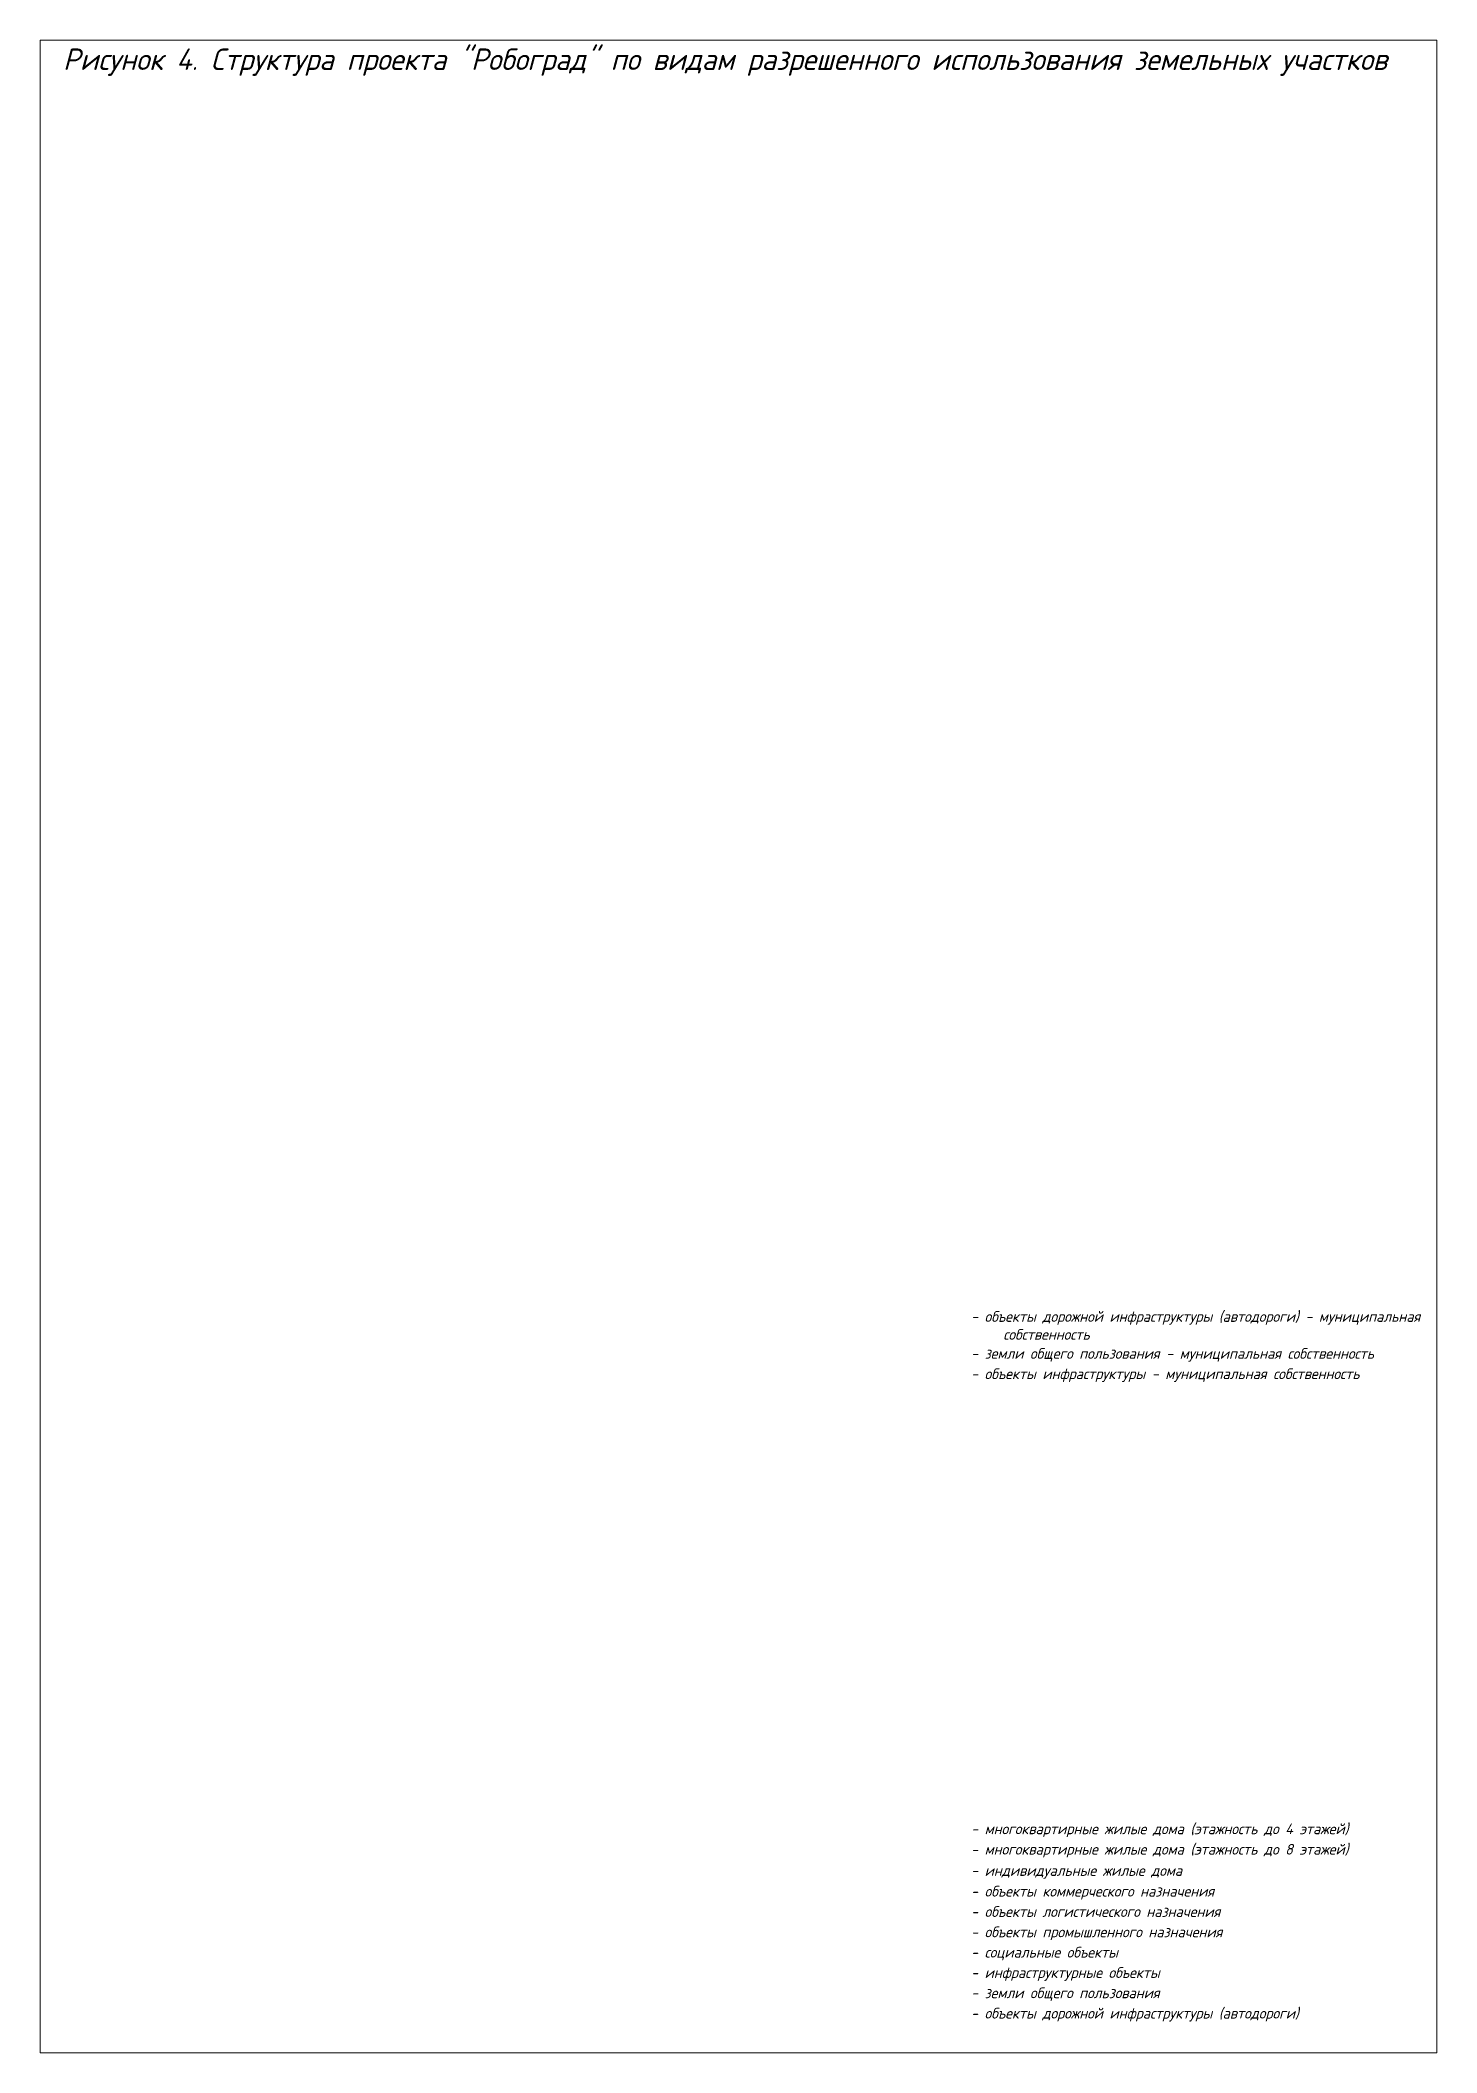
# Paper-space layout 'общая схема категории' of a CAD drawing. Header units: millimetres. Extents: x 13 to 403, y 12 to 574.
import ezdxf

# ---------------------------------------------------------------- set-up
doc = ezdxf.new("R2010")
doc.units = ezdxf.units.MM
doc.styles.add('GOST-2.304_Type-B_italic', font='GOST Common Italic.ttf')

psp = doc.layouts.new('общая схема категории')

# ---------------------------------------------------------------- texts
at = {"attachment_point": 1, "style": 'GOST-2.304_Type-B_italic'}
for s, width, insert, char_height in [('Рисунок 4. Структура проекта "Робоград" по видам разрешенного использования земельных участков', 390.005, (19.41, 572), 6), ('\\pxi-3,l4,t4;- объекты дорожной инфраструктуры (автодороги) - муниципальная собственность', 133.0414, (270.02, 219.49), 3), ('\\pxi-3,l4,t4;- земли общего пользования - муниципальная собственность', 390.005, (270.02, 209.17), 3), ('\\pxi-3,l4,t4;- объекты инфраструктуры - муниципальная собственность', 390.005, (270.02, 203.5), 3), ('\\pxi-3,l4,t4;- многоквартирные жилые дома (этажность до 4 этажей)', 390.005, (270.02, 76.44), 3), ('\\pxi-3,l4,t4;- многоквартирные жилые дома (этажность до 8 этажей)', 390.005, (270.02, 70.75), 3), ('\\pxi-3,l4,t4;- индивидуальные жилые дома', 390.005, (270.02, 64.81), 3), ('\\pxi-3,l4,t4;- объекты коммерческого назначения', 390.005, (270.02, 59.03), 3), ('\\pxi-3,l4,t4;- объекты логистического назначения', 390.005, (270.02, 53.35), 3), ('\\pxi-3,l4,t4;- объекты промышленного назначения', 390.005, (270.02, 47.67), 3), ('\\pxi-3,l4,t4;- социальные объекты', 390.005, (270.02, 42), 3), ('\\pxi-3,l4,t4;- инфраструктурные объекты', 390.005, (270.02, 36.32), 3), ('\\pxi-3,l4,t4;- земли общего пользования', 390.005, (270.02, 30.65), 3), ('\\pxi-3,l4,t4;- объекты дорожной инфраструктуры (автодороги)', 390.005, (270.02, 24.97), 3)]:
    psp.add_mtext_dynamic_manual_height_columns(s, width=width, gutter_width=12.5, heights=[0], dxfattribs=dict(at, insert=insert, char_height=char_height))

# ---------------------------------------------------------------- viewports
at = {"layer": '0', "view_target_point": (2243449.06, 380847.38)}
vp = psp.add_viewport(center=(208.06, 293.37), size=(390.01, 561.87), view_center_point=(454.3, -981.89), view_height=5089.095, dxfattribs=at)
vp.frozen_layers = ['0']

doc.saveas('drawing.dxf')
